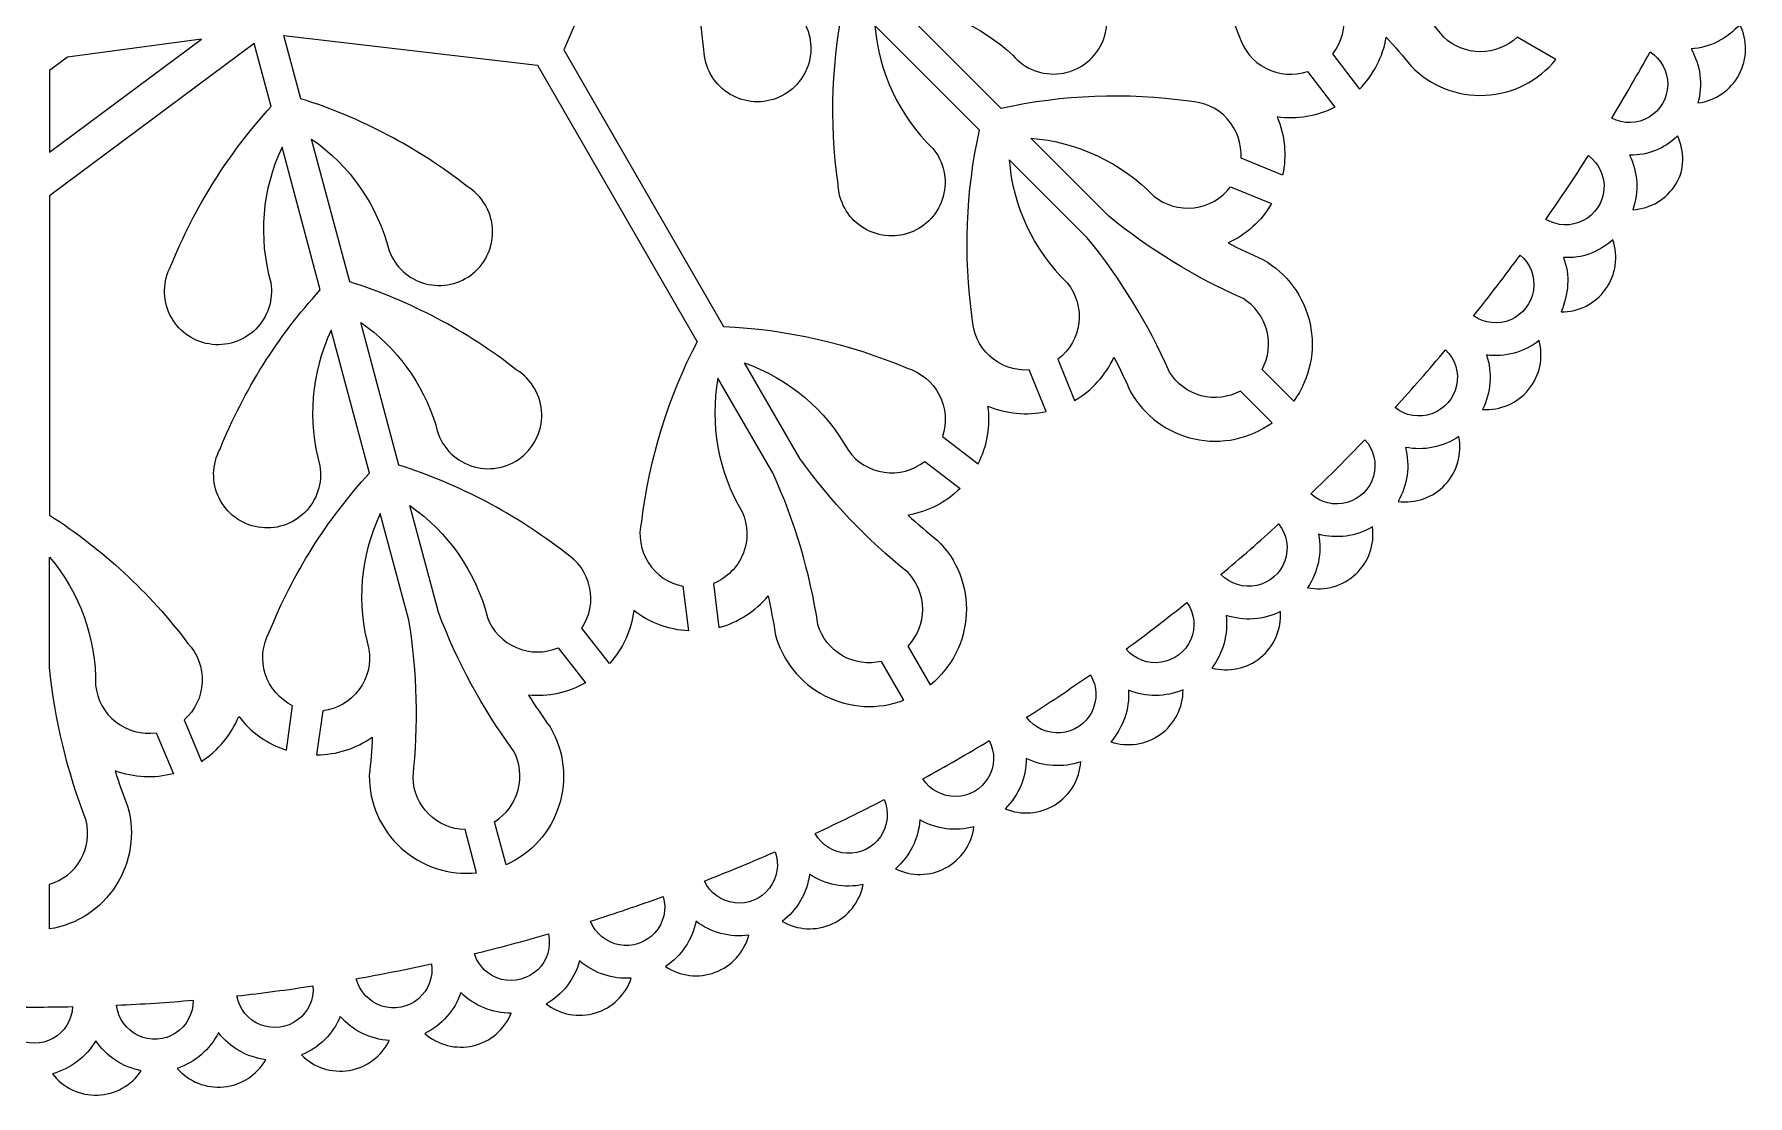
# Model space of a CAD drawing. Header units: centimetres. Extents: x -30.4 to 30.4, y -9.9 to 9.9.
# Drawn here: x -21.26 to -13.41, y -8.09 to -3.23 of the extents above; entities that cross this region are included whole.
import ezdxf

# ---------------------------------------------------------------- set-up
doc = ezdxf.new("R2010")
doc.units = ezdxf.units.CM
doc.header["$MEASUREMENT"] = 0
doc.layers.add('Layer 1', color=7, linetype='Continuous')

msp = doc.modelspace()

# ---------------------------------------------------------------- linework, layer by layer
at = {"layer": 'Layer 1', "color": 2, "lineweight": 9}
for points, knots in [([(-15.92769, -2.39861), (-15.92769, -2.39861), (-17.19446, -1.66724), (-17.19446, -1.66724), (-17.19446, -1.66724), (-17.19446, -1.66724), (-18.26796, -2.13011), (-18.26796, -2.13011), (-18.26796, -2.13011), (-18.26796, -2.13011), (-18.05613, -2.34195), (-18.05613, -2.34195), (-18.05613, -2.34195), (-17.77332, -2.27947), (-17.48158, -2.26832), (-17.19483, -2.30905), (-17.19483, -2.30905), (-17.11584, -2.31126), (-17.04278, -2.35144), (-16.99861, -2.41695), (-16.99861, -2.41695), (-16.95444, -2.48247), (-16.94461, -2.56528), (-16.97219, -2.63932), (-16.97219, -2.63932), (-16.99978, -2.71336), (-17.0614, -2.76955), (-17.13767, -2.79019), (-17.13767, -2.79019), (-17.21394, -2.81084), (-17.29548, -2.79342), (-17.35665, -2.7434), (-17.35665, -2.7434), (-17.50616, -2.58946), (-17.70649, -2.49504), (-17.92038, -2.47769), (-17.92038, -2.47769), (-17.92038, -2.47769), (-17.44166, -2.95641), (-17.44166, -2.95641), (-17.44166, -2.95641), (-17.15885, -2.89393), (-16.86712, -2.88278), (-16.58036, -2.92351), (-16.58036, -2.92351), (-16.49749, -2.92583), (-16.42141, -2.96991), (-16.37821, -3.04067), (-16.37821, -3.04067), (-16.335, -3.11143), (-16.33053, -3.19925), (-16.36633, -3.27403), (-16.36633, -3.27403), (-16.40213, -3.34881), (-16.47333, -3.40039), (-16.55554, -3.41111), (-16.55554, -3.41111), (-16.63775, -3.42183), (-16.7198, -3.39022), (-16.77358, -3.32712), (-16.77358, -3.32712), (-16.91949, -3.19107), (-17.10707, -3.10828), (-17.30592, -3.09215), (-17.30592, -3.09215), (-17.30592, -3.09215), (-16.8272, -3.57087), (-16.8272, -3.57087), (-16.8272, -3.57087), (-16.54439, -3.50839), (-16.25265, -3.49725), (-15.9659, -3.53798), (-15.9659, -3.53798), (-15.8994, -3.53983), (-15.83651, -3.56867), (-15.79171, -3.61785), (-15.79171, -3.61785), (-15.7469, -3.66704), (-15.72404, -3.73233), (-15.72838, -3.79872), (-15.72838, -3.79872), (-15.72838, -3.79872), (-15.53782, -3.87636), (-15.53782, -3.87636), (-15.53782, -3.87636), (-15.5186, -3.78704), (-15.52734, -3.69397), (-15.56286, -3.6098), (-15.56286, -3.6098), (-15.4724, -3.62231), (-15.38028, -3.60669), (-15.29901, -3.56505), (-15.29901, -3.56505), (-15.29901, -3.56505), (-15.4232, -3.40101), (-15.4232, -3.40101), (-15.4232, -3.40101), (-15.4862, -3.42239), (-15.5552, -3.41721), (-15.6143, -3.38666), (-15.6143, -3.38666), (-15.67341, -3.35612), (-15.71754, -3.30283), (-15.73655, -3.23907), (-15.73655, -3.23907), (-15.8501, -2.97263), (-15.91485, -2.68795), (-15.92769, -2.39861)], [0, 0, 0, 0, 0.0357143, 0.0357143, 0.0357143, 0.0357143, 0.0714286, 0.0714286, 0.0714286, 0.0714286, 0.1071429, 0.1071429, 0.1071429, 0.1071429, 0.1428571, 0.1428571, 0.1428571, 0.1428571, 0.1785714, 0.1785714, 0.1785714, 0.1785714, 0.2142857, 0.2142857, 0.2142857, 0.2142857, 0.25, 0.25, 0.25, 0.25, 0.2857143, 0.2857143, 0.2857143, 0.2857143, 0.3214286, 0.3214286, 0.3214286, 0.3214286, 0.3571429, 0.3571429, 0.3571429, 0.3571429, 0.3928571, 0.3928571, 0.3928571, 0.3928571, 0.4285714, 0.4285714, 0.4285714, 0.4285714, 0.4642857, 0.4642857, 0.4642857, 0.4642857, 0.5, 0.5, 0.5, 0.5, 0.5357143, 0.5357143, 0.5357143, 0.5357143, 0.5714286, 0.5714286, 0.5714286, 0.5714286, 0.6071429, 0.6071429, 0.6071429, 0.6071429, 0.6428571, 0.6428571, 0.6428571, 0.6428571, 0.6785714, 0.6785714, 0.6785714, 0.6785714, 0.7142857, 0.7142857, 0.7142857, 0.7142857, 0.75, 0.75, 0.75, 0.75, 0.7857143, 0.7857143, 0.7857143, 0.7857143, 0.8214286, 0.8214286, 0.8214286, 0.8214286, 0.8571429, 0.8571429, 0.8571429, 0.8571429, 0.8928571, 0.8928571, 0.8928571, 0.8928571, 0.9285714, 0.9285714, 0.9285714, 0.9285714, 1, 1, 1, 1]), ([(-16.9262, -3.66987), (-16.98868, -3.95268), (-16.99982, -4.24442), (-16.95909, -4.53117), (-16.95909, -4.53117), (-16.95724, -4.59768), (-16.9284, -4.66056), (-16.87921, -4.70537), (-16.87921, -4.70537), (-16.83003, -4.75017), (-16.76473, -4.77303), (-16.69834, -4.76869), (-16.69834, -4.76869), (-16.69834, -4.76869), (-16.62083, -4.95928), (-16.62083, -4.95928), (-16.62083, -4.95928), (-16.71011, -4.97847), (-16.80314, -4.96972), (-16.88727, -4.93421), (-16.88727, -4.93421), (-16.87475, -5.02471), (-16.89039, -5.11688), (-16.93208, -5.19817), (-16.93208, -5.19817), (-16.93208, -5.19817), (-17.09606, -5.07386), (-17.09606, -5.07386), (-17.09606, -5.07386), (-17.07468, -5.01086), (-17.07986, -4.94187), (-17.11041, -4.88276), (-17.11041, -4.88276), (-17.14096, -4.82366), (-17.19424, -4.77953), (-17.25799, -4.76052), (-17.25799, -4.76052), (-17.52443, -4.64697), (-17.80912, -4.58222), (-18.09846, -4.56938), (-18.09846, -4.56938), (-18.09846, -4.56938), (-18.82983, -3.30261), (-18.82983, -3.30261), (-18.82983, -3.30261), (-18.82983, -3.30261), (-18.36696, -2.2291), (-18.36696, -2.2291), (-18.36696, -2.2291), (-18.36696, -2.2291), (-18.15512, -2.44094), (-18.15512, -2.44094), (-18.15512, -2.44094), (-18.2176, -2.72375), (-18.22875, -3.01549), (-18.18802, -3.30224), (-18.18802, -3.30224), (-18.18581, -3.38123), (-18.14563, -3.4543), (-18.08011, -3.49846), (-18.08011, -3.49846), (-18.0146, -3.54263), (-17.93179, -3.55246), (-17.85775, -3.52488), (-17.85775, -3.52488), (-17.78371, -3.49729), (-17.72753, -3.43567), (-17.70688, -3.3594), (-17.70688, -3.3594), (-17.68623, -3.28313), (-17.70365, -3.20159), (-17.75366, -3.14042), (-17.75366, -3.14042), (-17.90761, -2.99091), (-18.00203, -2.79058), (-18.01938, -2.57669), (-18.01938, -2.57669), (-18.01938, -2.57669), (-17.54066, -3.0554), (-17.54066, -3.0554), (-17.54066, -3.0554), (-17.60314, -3.33821), (-17.61429, -3.62996), (-17.57356, -3.91671), (-17.57356, -3.91671), (-17.57135, -3.99569), (-17.53117, -4.06876), (-17.46565, -4.11292), (-17.46565, -4.11292), (-17.40013, -4.15709), (-17.31733, -4.16693), (-17.24329, -4.13934), (-17.24329, -4.13934), (-17.16924, -4.11175), (-17.11306, -4.05013), (-17.09241, -3.97386), (-17.09241, -3.97386), (-17.07177, -3.89759), (-17.08919, -3.81605), (-17.1392, -3.75488), (-17.1392, -3.75488), (-17.29315, -3.60537), (-17.38757, -3.40505), (-17.40491, -3.19115), (-17.40491, -3.19115), (-17.40491, -3.19115), (-16.9262, -3.66987), (-16.9262, -3.66987)], [0, 0, 0, 0, 0.0357143, 0.0357143, 0.0357143, 0.0357143, 0.0714286, 0.0714286, 0.0714286, 0.0714286, 0.1071429, 0.1071429, 0.1071429, 0.1071429, 0.1428571, 0.1428571, 0.1428571, 0.1428571, 0.1785714, 0.1785714, 0.1785714, 0.1785714, 0.2142857, 0.2142857, 0.2142857, 0.2142857, 0.25, 0.25, 0.25, 0.25, 0.2857143, 0.2857143, 0.2857143, 0.2857143, 0.3214286, 0.3214286, 0.3214286, 0.3214286, 0.3571429, 0.3571429, 0.3571429, 0.3571429, 0.3928571, 0.3928571, 0.3928571, 0.3928571, 0.4285714, 0.4285714, 0.4285714, 0.4285714, 0.4642857, 0.4642857, 0.4642857, 0.4642857, 0.5, 0.5, 0.5, 0.5, 0.5357143, 0.5357143, 0.5357143, 0.5357143, 0.5714286, 0.5714286, 0.5714286, 0.5714286, 0.6071429, 0.6071429, 0.6071429, 0.6071429, 0.6428571, 0.6428571, 0.6428571, 0.6428571, 0.6785714, 0.6785714, 0.6785714, 0.6785714, 0.7142857, 0.7142857, 0.7142857, 0.7142857, 0.75, 0.75, 0.75, 0.75, 0.7857143, 0.7857143, 0.7857143, 0.7857143, 0.8214286, 0.8214286, 0.8214286, 0.8214286, 0.8571429, 0.8571429, 0.8571429, 0.8571429, 0.8928571, 0.8928571, 0.8928571, 0.8928571, 0.9285714, 0.9285714, 0.9285714, 0.9285714, 1, 1, 1, 1]), ([(-14.46325, -3.24391), (-14.46325, -3.24391), (-14.28604, -3.3463), (-14.28604, -3.3463), (-14.28604, -3.3463), (-14.36586, -3.44466), (-14.48382, -3.50433), (-14.61035, -3.51035), (-14.61035, -3.51035), (-14.73688, -3.51637), (-14.85998, -3.46816), (-14.94877, -3.37782), (-14.94877, -3.37782), (-14.98536, -3.33187), (-15.02364, -3.28754), (-15.0634, -3.2443), (-15.0634, -3.2443), (-15.07884, -3.33437), (-15.12165, -3.4175), (-15.186, -3.48238), (-15.186, -3.48238), (-15.186, -3.48238), (-15.30897, -3.31995), (-15.30897, -3.31995), (-15.30897, -3.31995), (-15.26792, -3.26745), (-15.25004, -3.20049), (-15.25946, -3.13452), (-15.25946, -3.13452), (-15.26888, -3.06854), (-15.30478, -3.00926), (-15.35888, -2.97034), (-15.35888, -2.97034), (-15.54627, -2.86577), (-15.68933, -2.69671), (-15.76144, -2.49459), (-15.76144, -2.49459), (-15.76144, -2.49459), (-15.32351, -2.7475), (-15.32351, -2.7475), (-15.32351, -2.7475), (-15.12751, -2.88865), (-14.95145, -3.05566), (-14.80012, -3.24391), (-14.80012, -3.24391), (-14.75467, -3.287), (-14.69445, -3.31104), (-14.63183, -3.31109), (-14.63183, -3.31109), (-14.5692, -3.31114), (-14.50876, -3.28692), (-14.46325, -3.24391)], [0, 0, 0, 0, 0.0714286, 0.0714286, 0.0714286, 0.0714286, 0.1428571, 0.1428571, 0.1428571, 0.1428571, 0.2142857, 0.2142857, 0.2142857, 0.2142857, 0.2857143, 0.2857143, 0.2857143, 0.2857143, 0.3571429, 0.3571429, 0.3571429, 0.3571429, 0.4285714, 0.4285714, 0.4285714, 0.4285714, 0.5, 0.5, 0.5, 0.5, 0.5714286, 0.5714286, 0.5714286, 0.5714286, 0.6428571, 0.6428571, 0.6428571, 0.6428571, 0.7142857, 0.7142857, 0.7142857, 0.7142857, 0.7857143, 0.7857143, 0.7857143, 0.7857143, 0.8571429, 0.8571429, 0.8571429, 0.8571429, 1, 1, 1, 1]), ([(-13.66723, -3.2978), (-13.58092, -3.29178), (-13.50054, -3.25169), (-13.44382, -3.18635), (-13.44382, -3.18635), (-13.4077, -3.25874), (-13.4089, -3.34414), (-13.44704, -3.41549), (-13.44704, -3.41549), (-13.48518, -3.48684), (-13.55552, -3.53529), (-13.63578, -3.54548), (-13.63578, -3.54548), (-13.61296, -3.46202), (-13.62428, -3.37291), (-13.66723, -3.2978)], [0, 0, 0, 0, 0.2, 0.2, 0.2, 0.2, 0.4, 0.4, 0.4, 0.4, 0.6, 0.6, 0.6, 0.6, 1, 1, 1, 1]), ([(-21.10229, -3.33604), (-21.10229, -3.33604), (-20.48875, -3.25318), (-20.48875, -3.25318), (-20.48875, -3.25318), (-20.48875, -3.25318), (-21.18503, -3.77171), (-21.18503, -3.77171), (-21.18503, -3.77171), (-21.18503, -3.77171), (-21.18503, -3.39766), (-21.18503, -3.39766), (-21.18503, -3.39766), (-21.18503, -3.39766), (-21.10229, -3.33604), (-21.10229, -3.33604)], [0, 0, 0, 0, 0.2, 0.2, 0.2, 0.2, 0.4, 0.4, 0.4, 0.4, 0.6, 0.6, 0.6, 0.6, 1, 1, 1, 1]), ([(-19.72006, -5.24107), (-19.91558, -5.45475), (-20.0711, -5.70183), (-20.1792, -5.97053), (-20.1792, -5.97053), (-20.21085, -6.02905), (-20.21732, -6.09794), (-20.19712, -6.16133), (-20.19712, -6.16133), (-20.17693, -6.22473), (-20.13181, -6.27717), (-20.07214, -6.30661), (-20.07214, -6.30661), (-20.07214, -6.30661), (-20.10032, -6.51041), (-20.10032, -6.51041), (-20.10032, -6.51041), (-20.18723, -6.48239), (-20.26341, -6.4283), (-20.31853, -6.35549), (-20.31853, -6.35549), (-20.35293, -6.44013), (-20.41256, -6.51212), (-20.48931, -6.56168), (-20.48931, -6.56168), (-20.48931, -6.56168), (-20.56916, -6.37204), (-20.56916, -6.37204), (-20.56916, -6.37204), (-20.51915, -6.32816), (-20.48914, -6.26582), (-20.48604, -6.19936), (-20.48604, -6.19936), (-20.48295, -6.1329), (-20.50702, -6.06805), (-20.55273, -6.01971), (-20.55273, -6.01971), (-20.7267, -5.78814), (-20.94087, -5.58973), (-21.18503, -5.43393), (-21.18503, -5.43393), (-21.18503, -5.43393), (-21.18503, -3.9712), (-21.18503, -3.9712), (-21.18503, -3.9712), (-21.18503, -3.9712), (-20.24742, -3.27295), (-20.24742, -3.27295), (-20.24742, -3.27295), (-20.24742, -3.27295), (-20.16988, -3.56233), (-20.16988, -3.56233), (-20.16988, -3.56233), (-20.3654, -3.776), (-20.52092, -4.02309), (-20.62902, -4.29179), (-20.62902, -4.29179), (-20.6666, -4.36129), (-20.66834, -4.44466), (-20.63368, -4.51567), (-20.63368, -4.51567), (-20.59902, -4.58668), (-20.53223, -4.63659), (-20.45431, -4.64972), (-20.45431, -4.64972), (-20.3764, -4.66286), (-20.29694, -4.63758), (-20.24092, -4.58186), (-20.24092, -4.58186), (-20.1849, -4.52613), (-20.15922, -4.4468), (-20.17194, -4.36882), (-20.17194, -4.36882), (-20.23051, -4.16236), (-20.21212, -3.94167), (-20.12019, -3.74776), (-20.12019, -3.74776), (-20.12019, -3.74776), (-19.94497, -4.4017), (-19.94497, -4.4017), (-19.94497, -4.4017), (-20.14049, -4.61538), (-20.29601, -4.86246), (-20.40411, -5.13116), (-20.40411, -5.13116), (-20.44169, -5.20066), (-20.44343, -5.28403), (-20.40877, -5.35504), (-20.40877, -5.35504), (-20.37411, -5.42605), (-20.30732, -5.47597), (-20.22941, -5.4891), (-20.22941, -5.4891), (-20.15149, -5.50223), (-20.07203, -5.47696), (-20.01601, -5.42123), (-20.01601, -5.42123), (-19.95999, -5.3655), (-19.93431, -5.28617), (-19.94703, -5.20819), (-19.94703, -5.20819), (-20.0056, -5.00173), (-19.98721, -4.78104), (-19.89529, -4.58713), (-19.89529, -4.58713), (-19.89529, -4.58713), (-19.72006, -5.24107), (-19.72006, -5.24107)], [0, 0, 0, 0, 0.0357143, 0.0357143, 0.0357143, 0.0357143, 0.0714286, 0.0714286, 0.0714286, 0.0714286, 0.1071429, 0.1071429, 0.1071429, 0.1071429, 0.1428571, 0.1428571, 0.1428571, 0.1428571, 0.1785714, 0.1785714, 0.1785714, 0.1785714, 0.2142857, 0.2142857, 0.2142857, 0.2142857, 0.25, 0.25, 0.25, 0.25, 0.2857143, 0.2857143, 0.2857143, 0.2857143, 0.3214286, 0.3214286, 0.3214286, 0.3214286, 0.3571429, 0.3571429, 0.3571429, 0.3571429, 0.3928571, 0.3928571, 0.3928571, 0.3928571, 0.4285714, 0.4285714, 0.4285714, 0.4285714, 0.4642857, 0.4642857, 0.4642857, 0.4642857, 0.5, 0.5, 0.5, 0.5, 0.5357143, 0.5357143, 0.5357143, 0.5357143, 0.5714286, 0.5714286, 0.5714286, 0.5714286, 0.6071429, 0.6071429, 0.6071429, 0.6071429, 0.6428571, 0.6428571, 0.6428571, 0.6428571, 0.6785714, 0.6785714, 0.6785714, 0.6785714, 0.7142857, 0.7142857, 0.7142857, 0.7142857, 0.75, 0.75, 0.75, 0.75, 0.7857143, 0.7857143, 0.7857143, 0.7857143, 0.8214286, 0.8214286, 0.8214286, 0.8214286, 0.8571429, 0.8571429, 0.8571429, 0.8571429, 0.8928571, 0.8928571, 0.8928571, 0.8928571, 0.9285714, 0.9285714, 0.9285714, 0.9285714, 1, 1, 1, 1]), ([(-18.21971, -4.63938), (-18.21971, -4.63938), (-18.95107, -3.37261), (-18.95107, -3.37261), (-18.95107, -3.37261), (-18.95107, -3.37261), (-20.11219, -3.23671), (-20.11219, -3.23671), (-20.11219, -3.23671), (-20.11219, -3.23671), (-20.03466, -3.52609), (-20.03466, -3.52609), (-20.03466, -3.52609), (-19.75849, -3.61338), (-19.50027, -3.7496), (-19.2723, -3.92825), (-19.2723, -3.92825), (-19.205, -3.96965), (-19.16181, -4.04098), (-19.15632, -4.11981), (-19.15632, -4.11981), (-19.15083, -4.19863), (-19.18372, -4.27526), (-19.24463, -4.32559), (-19.24463, -4.32559), (-19.30554, -4.37592), (-19.38699, -4.39377), (-19.46337, -4.37351), (-19.46337, -4.37351), (-19.53974, -4.35326), (-19.60165, -4.2974), (-19.62962, -4.2235), (-19.62962, -4.2235), (-19.68213, -4.01542), (-19.8084, -3.83349), (-19.98497, -3.71152), (-19.98497, -3.71152), (-19.98497, -3.71152), (-19.80975, -4.36547), (-19.80975, -4.36547), (-19.80975, -4.36547), (-19.53358, -4.45276), (-19.27536, -4.58897), (-19.04739, -4.76762), (-19.04739, -4.76762), (-18.97677, -4.81106), (-18.93294, -4.88729), (-18.9309, -4.97017), (-18.9309, -4.97017), (-18.92886, -5.05305), (-18.96889, -5.13133), (-19.03728, -5.17819), (-19.03728, -5.17819), (-19.10568, -5.22506), (-19.19314, -5.23413), (-19.26969, -5.20231), (-19.26969, -5.20231), (-19.34625, -5.17048), (-19.4015, -5.10208), (-19.41652, -5.02055), (-19.41652, -5.02055), (-19.47486, -4.82977), (-19.59592, -4.66428), (-19.76006, -4.55089), (-19.76006, -4.55089), (-19.76006, -4.55089), (-19.58484, -5.20484), (-19.58484, -5.20484), (-19.58484, -5.20484), (-19.30867, -5.29213), (-19.05045, -5.42835), (-18.82248, -5.607), (-18.82248, -5.607), (-18.76581, -5.64186), (-18.72577, -5.69827), (-18.71156, -5.76327), (-18.71156, -5.76327), (-18.69735, -5.82826), (-18.7102, -5.89625), (-18.74716, -5.95157), (-18.74716, -5.95157), (-18.74716, -5.95157), (-18.62094, -6.11409), (-18.62094, -6.11409), (-18.62094, -6.11409), (-18.55964, -6.04635), (-18.52067, -5.96138), (-18.50934, -5.87072), (-18.50934, -5.87072), (-18.43726, -5.92679), (-18.34968, -5.95932), (-18.25847, -5.96389), (-18.25847, -5.96389), (-18.25847, -5.96389), (-18.28401, -5.75973), (-18.28401, -5.75973), (-18.28401, -5.75973), (-18.34926, -5.74674), (-18.40641, -5.70776), (-18.44233, -5.65175), (-18.44233, -5.65175), (-18.47824, -5.59575), (-18.48982, -5.52754), (-18.4744, -5.46282), (-18.4744, -5.46282), (-18.43953, -5.17529), (-18.35326, -4.89638), (-18.21971, -4.63938)], [0, 0, 0, 0, 0.0357143, 0.0357143, 0.0357143, 0.0357143, 0.0714286, 0.0714286, 0.0714286, 0.0714286, 0.1071429, 0.1071429, 0.1071429, 0.1071429, 0.1428571, 0.1428571, 0.1428571, 0.1428571, 0.1785714, 0.1785714, 0.1785714, 0.1785714, 0.2142857, 0.2142857, 0.2142857, 0.2142857, 0.25, 0.25, 0.25, 0.25, 0.2857143, 0.2857143, 0.2857143, 0.2857143, 0.3214286, 0.3214286, 0.3214286, 0.3214286, 0.3571429, 0.3571429, 0.3571429, 0.3571429, 0.3928571, 0.3928571, 0.3928571, 0.3928571, 0.4285714, 0.4285714, 0.4285714, 0.4285714, 0.4642857, 0.4642857, 0.4642857, 0.4642857, 0.5, 0.5, 0.5, 0.5, 0.5357143, 0.5357143, 0.5357143, 0.5357143, 0.5714286, 0.5714286, 0.5714286, 0.5714286, 0.6071429, 0.6071429, 0.6071429, 0.6071429, 0.6428571, 0.6428571, 0.6428571, 0.6428571, 0.6785714, 0.6785714, 0.6785714, 0.6785714, 0.7142857, 0.7142857, 0.7142857, 0.7142857, 0.75, 0.75, 0.75, 0.75, 0.7857143, 0.7857143, 0.7857143, 0.7857143, 0.8214286, 0.8214286, 0.8214286, 0.8214286, 0.8571429, 0.8571429, 0.8571429, 0.8571429, 0.8928571, 0.8928571, 0.8928571, 0.8928571, 0.9285714, 0.9285714, 0.9285714, 0.9285714, 1, 1, 1, 1]), ([(-13.85517, -3.31154), (-13.9116, -3.41414), (-13.97017, -3.51558), (-14.03081, -3.61575), (-14.03081, -3.61575), (-13.97674, -3.6437), (-13.91205, -3.6417), (-13.85981, -3.61045), (-13.85981, -3.61045), (-13.80757, -3.5792), (-13.77521, -3.52315), (-13.77427, -3.46228), (-13.77427, -3.46228), (-13.77332, -3.40141), (-13.80393, -3.34439), (-13.85517, -3.31154)], [0, 0, 0, 0, 0.2, 0.2, 0.2, 0.2, 0.4, 0.4, 0.4, 0.4, 0.6, 0.6, 0.6, 0.6, 1, 1, 1, 1]), ([(-15.63168, -4.76663), (-15.63168, -4.76663), (-15.48691, -4.9113), (-15.48691, -4.9113), (-15.48691, -4.9113), (-15.41256, -4.80874), (-15.38546, -4.67936), (-15.41239, -4.55558), (-15.41239, -4.55558), (-15.43933, -4.4318), (-15.51775, -4.32538), (-15.62799, -4.263), (-15.62799, -4.263), (-15.68183, -4.23953), (-15.73482, -4.21416), (-15.78686, -4.18694), (-15.78686, -4.18694), (-15.7038, -4.14874), (-15.63452, -4.08588), (-15.58846, -4.0069), (-15.58846, -4.0069), (-15.58846, -4.0069), (-15.77711, -3.93004), (-15.77711, -3.93004), (-15.77711, -3.93004), (-15.8172, -3.98328), (-15.87725, -4.01789), (-15.94341, -4.02587), (-15.94341, -4.02587), (-16.00958, -4.03385), (-16.07613, -4.01451), (-16.12773, -3.97233), (-16.12773, -3.97233), (-16.27724, -3.81838), (-16.47756, -3.72396), (-16.69146, -3.70662), (-16.69146, -3.70662), (-16.69146, -3.70662), (-16.33385, -4.06422), (-16.33385, -4.06422), (-16.33385, -4.06422), (-16.14682, -4.21706), (-15.94001, -4.34395), (-15.71903, -4.44146), (-15.71903, -4.44146), (-15.66567, -4.4742), (-15.62688, -4.52612), (-15.61062, -4.58657), (-15.61062, -4.58657), (-15.59436, -4.64701), (-15.60195, -4.71154), (-15.63168, -4.76663)], [0, 0, 0, 0, 0.0714286, 0.0714286, 0.0714286, 0.0714286, 0.1428571, 0.1428571, 0.1428571, 0.1428571, 0.2142857, 0.2142857, 0.2142857, 0.2142857, 0.2857143, 0.2857143, 0.2857143, 0.2857143, 0.3571429, 0.3571429, 0.3571429, 0.3571429, 0.4285714, 0.4285714, 0.4285714, 0.4285714, 0.5, 0.5, 0.5, 0.5, 0.5714286, 0.5714286, 0.5714286, 0.5714286, 0.6428571, 0.6428571, 0.6428571, 0.6428571, 0.7142857, 0.7142857, 0.7142857, 0.7142857, 0.7857143, 0.7857143, 0.7857143, 0.7857143, 0.8571429, 0.8571429, 0.8571429, 0.8571429, 1, 1, 1, 1]), ([(-13.94874, -3.78538), (-13.86221, -3.78502), (-13.7901, -3.75741), (-13.72923, -3.69592), (-13.72923, -3.69592), (-13.69793, -3.77052), (-13.694, -3.84852), (-13.73672, -3.91722), (-13.73672, -3.91722), (-13.77944, -3.98592), (-13.8528, -4.02967), (-13.93355, -4.03459), (-13.93355, -4.03459), (-13.90532, -3.9528), (-13.91079, -3.86314), (-13.94874, -3.78538)], [0, 0, 0, 0, 0.2, 0.2, 0.2, 0.2, 0.4, 0.4, 0.4, 0.4, 0.6, 0.6, 0.6, 0.6, 1, 1, 1, 1]), ([(-15.73044, -4.86539), (-15.73044, -4.86539), (-15.58577, -5.01016), (-15.58577, -5.01016), (-15.58577, -5.01016), (-15.68832, -5.08451), (-15.81771, -5.11161), (-15.94149, -5.08468), (-15.94149, -5.08468), (-16.06526, -5.05774), (-16.17169, -4.97932), (-16.23407, -4.86908), (-16.23407, -4.86908), (-16.25752, -4.81522), (-16.28303, -4.76249), (-16.31024, -4.71044), (-16.31024, -4.71044), (-16.34847, -4.79344), (-16.41133, -4.86266), (-16.49028, -4.90868), (-16.49028, -4.90868), (-16.49028, -4.90868), (-16.56702, -4.71996), (-16.56702, -4.71996), (-16.56702, -4.71996), (-16.51378, -4.67987), (-16.47918, -4.61982), (-16.4712, -4.55366), (-16.4712, -4.55366), (-16.46322, -4.48749), (-16.48256, -4.42093), (-16.52474, -4.36934), (-16.52474, -4.36934), (-16.67869, -4.21983), (-16.77311, -4.01951), (-16.79045, -3.80561), (-16.79045, -3.80561), (-16.79045, -3.80561), (-16.4329, -4.16324), (-16.4329, -4.16324), (-16.4329, -4.16324), (-16.28012, -4.35032), (-16.15328, -4.5572), (-16.05583, -4.77821), (-16.05583, -4.77821), (-16.02307, -4.83161), (-15.97109, -4.87043), (-15.91058, -4.88668), (-15.91058, -4.88668), (-15.85007, -4.90292), (-15.78554, -4.89521), (-15.73044, -4.86539)], [0, 0, 0, 0, 0.0714286, 0.0714286, 0.0714286, 0.0714286, 0.1428571, 0.1428571, 0.1428571, 0.1428571, 0.2142857, 0.2142857, 0.2142857, 0.2142857, 0.2857143, 0.2857143, 0.2857143, 0.2857143, 0.3571429, 0.3571429, 0.3571429, 0.3571429, 0.4285714, 0.4285714, 0.4285714, 0.4285714, 0.5, 0.5, 0.5, 0.5, 0.5714286, 0.5714286, 0.5714286, 0.5714286, 0.6428571, 0.6428571, 0.6428571, 0.6428571, 0.7142857, 0.7142857, 0.7142857, 0.7142857, 0.7857143, 0.7857143, 0.7857143, 0.7857143, 0.8571429, 0.8571429, 0.8571429, 0.8571429, 1, 1, 1, 1]), ([(-14.13718, -3.7868), (-14.2002, -3.8855), (-14.26526, -3.98288), (-14.33233, -4.07887), (-14.33233, -4.07887), (-14.2802, -4.1103), (-14.21552, -4.11253), (-14.16135, -4.08476), (-14.16135, -4.08476), (-14.10718, -4.057), (-14.07122, -4.00318), (-14.0663, -3.94251), (-14.0663, -3.94251), (-14.06138, -3.88184), (-14.08819, -3.82293), (-14.13718, -3.7868)], [0, 0, 0, 0, 0.2, 0.2, 0.2, 0.2, 0.4, 0.4, 0.4, 0.4, 0.6, 0.6, 0.6, 0.6, 1, 1, 1, 1]), ([(-14.02548, -4.17217), (-13.99912, -4.24866), (-14.01146, -4.33317), (-14.05859, -4.39893), (-14.05859, -4.39893), (-14.10571, -4.46469), (-14.18177, -4.50355), (-14.26267, -4.50318), (-14.26267, -4.50318), (-14.22916, -4.42341), (-14.21922, -4.33358), (-14.25201, -4.25351), (-14.25201, -4.25351), (-14.16564, -4.25881), (-14.09024, -4.22955), (-14.02548, -4.17217)], [0, 0, 0, 0, 0.2, 0.2, 0.2, 0.2, 0.4, 0.4, 0.4, 0.4, 0.6, 0.6, 0.6, 0.6, 1, 1, 1, 1]), ([(-14.44966, -4.2426), (-14.519, -4.33696), (-14.5903, -4.42988), (-14.6635, -4.52128), (-14.6635, -4.52128), (-14.61353, -4.55605), (-14.54914, -4.56251), (-14.49327, -4.53834), (-14.49327, -4.53834), (-14.4374, -4.51418), (-14.398, -4.46283), (-14.38912, -4.40261), (-14.38912, -4.40261), (-14.38024, -4.34239), (-14.40314, -4.28186), (-14.44966, -4.2426)], [0, 0, 0, 0, 0.2, 0.2, 0.2, 0.2, 0.4, 0.4, 0.4, 0.4, 0.6, 0.6, 0.6, 0.6, 1, 1, 1, 1]), ([(-14.79128, -4.67699), (-14.86664, -4.76661), (-14.94387, -4.85467), (-15.02289, -4.94108), (-15.02289, -4.94108), (-14.97531, -4.97905), (-14.91147, -4.9897), (-14.85414, -4.96924), (-14.85414, -4.96924), (-14.79681, -4.94878), (-14.75414, -4.90013), (-14.74134, -4.84061), (-14.74134, -4.84061), (-14.72854, -4.7811), (-14.74743, -4.71921), (-14.79128, -4.67699)], [0, 0, 0, 0, 0.2, 0.2, 0.2, 0.2, 0.4, 0.4, 0.4, 0.4, 0.6, 0.6, 0.6, 0.6, 1, 1, 1, 1]), ([(-14.3634, -4.63445), (-14.34211, -4.7125), (-14.35995, -4.79603), (-14.41127, -4.85856), (-14.41127, -4.85856), (-14.4626, -4.9211), (-14.54104, -4.95489), (-14.62174, -4.94923), (-14.62174, -4.94923), (-14.58308, -4.87183), (-14.57679, -4.78222), (-14.60427, -4.70017), (-14.60427, -4.70017), (-14.51844, -4.71112), (-14.43178, -4.68747), (-14.3634, -4.63445)], [0, 0, 0, 0, 0.2, 0.2, 0.2, 0.2, 0.4, 0.4, 0.4, 0.4, 0.6, 0.6, 0.6, 0.6, 1, 1, 1, 1]), ([(-17.11925, -5.5483), (-17.16518, -5.51169), (-17.2098, -5.47348), (-17.25302, -5.43371), (-17.25302, -5.43371), (-17.1629, -5.41831), (-17.07971, -5.37552), (-17.01478, -5.31116), (-17.01478, -5.31116), (-17.01478, -5.31116), (-17.17711, -5.1881), (-17.17711, -5.1881), (-17.17711, -5.1881), (-17.22961, -5.22915), (-17.29657, -5.24703), (-17.36255, -5.23761), (-17.36255, -5.23761), (-17.42852, -5.22819), (-17.48781, -5.19229), (-17.52673, -5.13819), (-17.52673, -5.13819), (-17.6313, -4.9508), (-17.80036, -4.80774), (-18.00248, -4.73563), (-18.00248, -4.73563), (-18.00248, -4.73563), (-17.74961, -5.1736), (-17.74961, -5.1736), (-17.74961, -5.1736), (-17.60851, -5.36964), (-17.44159, -5.54573), (-17.25337, -5.69712), (-17.25337, -5.69712), (-17.21029, -5.74257), (-17.18626, -5.8028), (-17.18622, -5.86543), (-17.18622, -5.86543), (-17.18618, -5.92805), (-17.21013, -5.98831), (-17.25316, -6.03382), (-17.25316, -6.03382), (-17.25316, -6.03382), (-17.15077, -6.21103), (-17.15077, -6.21103), (-17.15077, -6.21103), (-17.05241, -6.13121), (-16.99274, -6.01324), (-16.98672, -5.88671), (-16.98672, -5.88671), (-16.9807, -5.76019), (-17.02891, -5.63709), (-17.11925, -5.5483)], [0, 0, 0, 0, 0.0714286, 0.0714286, 0.0714286, 0.0714286, 0.1428571, 0.1428571, 0.1428571, 0.1428571, 0.2142857, 0.2142857, 0.2142857, 0.2142857, 0.2857143, 0.2857143, 0.2857143, 0.2857143, 0.3571429, 0.3571429, 0.3571429, 0.3571429, 0.4285714, 0.4285714, 0.4285714, 0.4285714, 0.5, 0.5, 0.5, 0.5, 0.5714286, 0.5714286, 0.5714286, 0.5714286, 0.6428571, 0.6428571, 0.6428571, 0.6428571, 0.7142857, 0.7142857, 0.7142857, 0.7142857, 0.7857143, 0.7857143, 0.7857143, 0.7857143, 0.8571429, 0.8571429, 0.8571429, 0.8571429, 1, 1, 1, 1]), ([(-17.86176, -5.97708), (-17.87048, -5.919), (-17.88125, -5.86124), (-17.89406, -5.80391), (-17.89406, -5.80391), (-17.95246, -5.87419), (-18.0311, -5.92478), (-18.11927, -5.9488), (-18.11927, -5.9488), (-18.11927, -5.9488), (-18.14455, -5.74665), (-18.14455, -5.74665), (-18.14455, -5.74665), (-18.08275, -5.72171), (-18.03379, -5.67266), (-18.00896, -5.61081), (-18.00896, -5.61081), (-17.98413, -5.54897), (-17.98557, -5.47968), (-18.01296, -5.41892), (-18.01296, -5.41892), (-18.12297, -5.23466), (-18.16233, -5.01673), (-18.12372, -4.80563), (-18.12372, -4.80563), (-18.12372, -4.80563), (-17.87092, -5.24361), (-17.87092, -5.24361), (-17.87092, -5.24361), (-17.77175, -5.46386), (-17.70279, -5.69652), (-17.66585, -5.93522), (-17.66585, -5.93522), (-17.64804, -5.99526), (-17.60791, -6.04619), (-17.5537, -6.07755), (-17.5537, -6.07755), (-17.49949, -6.1089), (-17.43504, -6.11815), (-17.37412, -6.10365), (-17.37412, -6.10365), (-17.37412, -6.10365), (-17.27184, -6.28093), (-17.27184, -6.28093), (-17.27184, -6.28093), (-17.39015, -6.3262), (-17.52214, -6.3189), (-17.63473, -6.26085), (-17.63473, -6.26085), (-17.74732, -6.20279), (-17.83004, -6.09972), (-17.86176, -5.97708)], [0, 0, 0, 0, 0.0714286, 0.0714286, 0.0714286, 0.0714286, 0.1428571, 0.1428571, 0.1428571, 0.1428571, 0.2142857, 0.2142857, 0.2142857, 0.2142857, 0.2857143, 0.2857143, 0.2857143, 0.2857143, 0.3571429, 0.3571429, 0.3571429, 0.3571429, 0.4285714, 0.4285714, 0.4285714, 0.4285714, 0.5, 0.5, 0.5, 0.5, 0.5714286, 0.5714286, 0.5714286, 0.5714286, 0.6428571, 0.6428571, 0.6428571, 0.6428571, 0.7142857, 0.7142857, 0.7142857, 0.7142857, 0.7857143, 0.7857143, 0.7857143, 0.7857143, 0.8571429, 0.8571429, 0.8571429, 0.8571429, 1, 1, 1, 1]), ([(-15.16059, -5.0881), (-15.24165, -5.1726), (-15.32447, -5.25542), (-15.40897, -5.33648), (-15.40897, -5.33648), (-15.36398, -5.37748), (-15.30097, -5.39228), (-15.24242, -5.37562), (-15.24242, -5.37562), (-15.18388, -5.35895), (-15.13811, -5.31319), (-15.12145, -5.25464), (-15.12145, -5.25464), (-15.10479, -5.1961), (-15.11959, -5.1331), (-15.16059, -5.0881)], [0, 0, 0, 0, 0.2, 0.2, 0.2, 0.2, 0.4, 0.4, 0.4, 0.4, 0.6, 0.6, 0.6, 0.6, 1, 1, 1, 1]), ([(-14.73084, -5.07364), (-14.71469, -5.15291), (-14.73796, -5.2351), (-14.79326, -5.29414), (-14.79326, -5.29414), (-14.84857, -5.35319), (-14.92905, -5.38178), (-15.00921, -5.37085), (-15.00921, -5.37085), (-14.96557, -5.29614), (-14.95344, -5.20714), (-14.97549, -5.12347), (-14.97549, -5.12347), (-14.89056, -5.14), (-14.80254, -5.12207), (-14.73084, -5.07364)], [0, 0, 0, 0, 0.2, 0.2, 0.2, 0.2, 0.4, 0.4, 0.4, 0.4, 0.6, 0.6, 0.6, 0.6, 1, 1, 1, 1]), ([(-19.14736, -6.83816), (-19.14736, -6.83816), (-19.09433, -7.03583), (-19.09433, -7.03583), (-19.09433, -7.03583), (-18.97866, -6.98419), (-18.89049, -6.88569), (-18.85193, -6.76503), (-18.85193, -6.76503), (-18.81337, -6.64437), (-18.82807, -6.51299), (-18.89235, -6.40384), (-18.89235, -6.40384), (-18.92725, -6.35659), (-18.96045, -6.30813), (-18.99191, -6.25853), (-18.99191, -6.25853), (-18.90087, -6.26699), (-18.80944, -6.24718), (-18.73006, -6.20182), (-18.73006, -6.20182), (-18.73006, -6.20182), (-18.85501, -6.04094), (-18.85501, -6.04094), (-18.85501, -6.04094), (-18.91635, -6.067), (-18.98566, -6.06694), (-19.04695, -6.04077), (-19.04695, -6.04077), (-19.10824, -6.0146), (-19.15621, -5.96457), (-19.1798, -5.90224), (-19.1798, -5.90224), (-19.23231, -5.69417), (-19.35858, -5.51223), (-19.53515, -5.39026), (-19.53515, -5.39026), (-19.53515, -5.39026), (-19.40426, -5.87876), (-19.40426, -5.87876), (-19.40426, -5.87876), (-19.3187, -6.10464), (-19.20304, -6.31794), (-19.06042, -6.51288), (-19.06042, -6.51288), (-19.03058, -6.5679), (-19.02295, -6.63227), (-19.03909, -6.69275), (-19.03909, -6.69275), (-19.05524, -6.75322), (-19.09407, -6.80532), (-19.14736, -6.83816)], [0, 0, 0, 0, 0.0714286, 0.0714286, 0.0714286, 0.0714286, 0.1428571, 0.1428571, 0.1428571, 0.1428571, 0.2142857, 0.2142857, 0.2142857, 0.2142857, 0.2857143, 0.2857143, 0.2857143, 0.2857143, 0.3571429, 0.3571429, 0.3571429, 0.3571429, 0.4285714, 0.4285714, 0.4285714, 0.4285714, 0.5, 0.5, 0.5, 0.5, 0.5714286, 0.5714286, 0.5714286, 0.5714286, 0.6428571, 0.6428571, 0.6428571, 0.6428571, 0.7142857, 0.7142857, 0.7142857, 0.7142857, 0.7857143, 0.7857143, 0.7857143, 0.7857143, 0.8571429, 0.8571429, 0.8571429, 0.8571429, 1, 1, 1, 1]), ([(-19.72054, -6.62584), (-19.71393, -6.56748), (-19.70938, -6.5089), (-19.70691, -6.45021), (-19.70691, -6.45021), (-19.78152, -6.50298), (-19.87057, -6.53149), (-19.96195, -6.53187), (-19.96195, -6.53187), (-19.96195, -6.53187), (-19.93405, -6.33006), (-19.93405, -6.33006), (-19.93405, -6.33006), (-19.8679, -6.32197), (-19.80791, -6.28726), (-19.76792, -6.23395), (-19.76792, -6.23395), (-19.72793, -6.18064), (-19.71139, -6.11334), (-19.72213, -6.04756), (-19.72213, -6.04756), (-19.78069, -5.84111), (-19.76231, -5.62041), (-19.67038, -5.4265), (-19.67038, -5.4265), (-19.67038, -5.4265), (-19.53955, -5.91499), (-19.53955, -5.91499), (-19.53955, -5.91499), (-19.50077, -6.1534), (-19.49437, -6.39598), (-19.52047, -6.6361), (-19.52047, -6.6361), (-19.51881, -6.69874), (-19.4932, -6.75835), (-19.44892, -6.80267), (-19.44892, -6.80267), (-19.40464, -6.84699), (-19.3449, -6.87258), (-19.28227, -6.8743), (-19.28227, -6.8743), (-19.28227, -6.8743), (-19.22936, -7.07201), (-19.22936, -7.07201), (-19.22936, -7.07201), (-19.35536, -7.08512), (-19.48096, -7.0439), (-19.57469, -6.95869), (-19.57469, -6.95869), (-19.66841, -6.87347), (-19.72164, -6.75251), (-19.72054, -6.62584)], [0, 0, 0, 0, 0.0714286, 0.0714286, 0.0714286, 0.0714286, 0.1428571, 0.1428571, 0.1428571, 0.1428571, 0.2142857, 0.2142857, 0.2142857, 0.2142857, 0.2857143, 0.2857143, 0.2857143, 0.2857143, 0.3571429, 0.3571429, 0.3571429, 0.3571429, 0.4285714, 0.4285714, 0.4285714, 0.4285714, 0.5, 0.5, 0.5, 0.5, 0.5714286, 0.5714286, 0.5714286, 0.5714286, 0.6428571, 0.6428571, 0.6428571, 0.6428571, 0.7142857, 0.7142857, 0.7142857, 0.7142857, 0.7857143, 0.7857143, 0.7857143, 0.7857143, 0.8571429, 0.8571429, 0.8571429, 0.8571429, 1, 1, 1, 1]), ([(-15.55599, -5.47418), (-15.6424, -5.5532), (-15.73046, -5.63042), (-15.82009, -5.70579), (-15.82009, -5.70579), (-15.77786, -5.74964), (-15.71597, -5.76853), (-15.65645, -5.75573), (-15.65645, -5.75573), (-15.59694, -5.74293), (-15.54828, -5.70026), (-15.52783, -5.64293), (-15.52783, -5.64293), (-15.50737, -5.5856), (-15.51802, -5.52176), (-15.55599, -5.47418)], [0, 0, 0, 0, 0.2, 0.2, 0.2, 0.2, 0.4, 0.4, 0.4, 0.4, 0.6, 0.6, 0.6, 0.6, 1, 1, 1, 1]), ([(-15.12622, -5.48786), (-15.11529, -5.56802), (-15.14388, -5.6485), (-15.20293, -5.7038), (-15.20293, -5.7038), (-15.26198, -5.75911), (-15.34416, -5.78237), (-15.42343, -5.76623), (-15.42343, -5.76623), (-15.375, -5.69453), (-15.35707, -5.60651), (-15.3736, -5.52158), (-15.3736, -5.52158), (-15.28993, -5.54363), (-15.20093, -5.5315), (-15.12622, -5.48786)], [0, 0, 0, 0, 0.2, 0.2, 0.2, 0.2, 0.4, 0.4, 0.4, 0.4, 0.6, 0.6, 0.6, 0.6, 1, 1, 1, 1]), ([(-20.82647, -6.77131), (-20.84794, -6.71665), (-20.86747, -6.66124), (-20.88502, -6.60519), (-20.88502, -6.60519), (-20.79928, -6.63692), (-20.70584, -6.64145), (-20.61742, -6.61818), (-20.61742, -6.61818), (-20.61742, -6.61818), (-20.69647, -6.43044), (-20.69647, -6.43044), (-20.69647, -6.43044), (-20.76247, -6.43974), (-20.8294, -6.42174), (-20.88182, -6.3806), (-20.88182, -6.3806), (-20.93425, -6.33946), (-20.96765, -6.27872), (-20.9743, -6.21241), (-20.9743, -6.21241), (-20.97116, -5.99784), (-21.04605, -5.78942), (-21.18503, -5.62591), (-21.18503, -5.62591), (-21.18503, -5.62591), (-21.18503, -6.13164), (-21.18503, -6.13164), (-21.18503, -6.13164), (-21.16085, -6.37196), (-21.10434, -6.60793), (-21.01703, -6.83314), (-21.01703, -6.83314), (-21.00245, -6.89404), (-21.01175, -6.95821), (-21.04303, -7.01247), (-21.04303, -7.01247), (-21.0743, -7.06672), (-21.12518, -7.10693), (-21.18519, -7.12483), (-21.18519, -7.12483), (-21.18519, -7.12483), (-21.18513, -7.32949), (-21.18513, -7.32949), (-21.18513, -7.32949), (-21.06004, -7.30955), (-20.94938, -7.23722), (-20.8809, -7.13065), (-20.8809, -7.13065), (-20.81243, -7.02409), (-20.79262, -6.89338), (-20.82647, -6.77131)], [0, 0, 0, 0, 0.0714286, 0.0714286, 0.0714286, 0.0714286, 0.1428571, 0.1428571, 0.1428571, 0.1428571, 0.2142857, 0.2142857, 0.2142857, 0.2142857, 0.2857143, 0.2857143, 0.2857143, 0.2857143, 0.3571429, 0.3571429, 0.3571429, 0.3571429, 0.4285714, 0.4285714, 0.4285714, 0.4285714, 0.5, 0.5, 0.5, 0.5, 0.5714286, 0.5714286, 0.5714286, 0.5714286, 0.6428571, 0.6428571, 0.6428571, 0.6428571, 0.7142857, 0.7142857, 0.7142857, 0.7142857, 0.7857143, 0.7857143, 0.7857143, 0.7857143, 0.8571429, 0.8571429, 0.8571429, 0.8571429, 1, 1, 1, 1]), ([(-15.97579, -5.83357), (-16.06719, -5.90677), (-16.16011, -5.97807), (-16.25447, -6.04741), (-16.25447, -6.04741), (-16.21521, -6.09393), (-16.15468, -6.11683), (-16.09446, -6.10795), (-16.09446, -6.10795), (-16.03423, -6.09907), (-15.98289, -6.05967), (-15.95873, -6.0038), (-15.95873, -6.0038), (-15.93456, -5.94793), (-15.94101, -5.88353), (-15.97579, -5.83357)], [0, 0, 0, 0, 0.2, 0.2, 0.2, 0.2, 0.4, 0.4, 0.4, 0.4, 0.6, 0.6, 0.6, 0.6, 1, 1, 1, 1]), ([(-15.54784, -5.87533), (-15.54218, -5.95603), (-15.57597, -6.03447), (-15.63851, -6.0858), (-15.63851, -6.0858), (-15.70104, -6.13712), (-15.78457, -6.15496), (-15.86262, -6.13367), (-15.86262, -6.13367), (-15.8096, -6.06529), (-15.78595, -5.97863), (-15.7969, -5.8928), (-15.7969, -5.8928), (-15.71485, -5.92028), (-15.62524, -5.91399), (-15.54784, -5.87533)], [0, 0, 0, 0, 0.2, 0.2, 0.2, 0.2, 0.4, 0.4, 0.4, 0.4, 0.6, 0.6, 0.6, 0.6, 1, 1, 1, 1]), ([(-16.4182, -6.16474), (-16.51419, -6.2318), (-16.61158, -6.29688), (-16.71027, -6.35989), (-16.71027, -6.35989), (-16.67414, -6.40888), (-16.61523, -6.43569), (-16.55456, -6.43077), (-16.55456, -6.43077), (-16.49388, -6.42585), (-16.44007, -6.38989), (-16.41231, -6.33572), (-16.41231, -6.33572), (-16.38454, -6.28155), (-16.38677, -6.21687), (-16.4182, -6.16474)], [0, 0, 0, 0, 0.2, 0.2, 0.2, 0.2, 0.4, 0.4, 0.4, 0.4, 0.6, 0.6, 0.6, 0.6, 1, 1, 1, 1]), ([(-15.99389, -6.2344), (-15.99352, -6.3153), (-16.03237, -6.39136), (-16.09813, -6.43848), (-16.09813, -6.43848), (-16.16389, -6.48561), (-16.24841, -6.49795), (-16.3249, -6.47159), (-16.3249, -6.47159), (-16.26752, -6.40683), (-16.23826, -6.3219), (-16.24356, -6.23554), (-16.24356, -6.23554), (-16.16349, -6.26832), (-16.07366, -6.26791), (-15.99389, -6.2344)], [0, 0, 0, 0, 0.2, 0.2, 0.2, 0.2, 0.4, 0.4, 0.4, 0.4, 0.6, 0.6, 0.6, 0.6, 1, 1, 1, 1]), ([(-16.88132, -6.46626), (-16.98149, -6.5269), (-17.08292, -6.58547), (-17.18553, -6.64189), (-17.18553, -6.64189), (-17.15268, -6.69314), (-17.09565, -6.72375), (-17.03479, -6.7228), (-17.03479, -6.7228), (-16.97392, -6.72186), (-16.91787, -6.6895), (-16.88662, -6.63726), (-16.88662, -6.63726), (-16.85537, -6.58502), (-16.85337, -6.52033), (-16.88132, -6.46626)], [0, 0, 0, 0, 0.2, 0.2, 0.2, 0.2, 0.4, 0.4, 0.4, 0.4, 0.6, 0.6, 0.6, 0.6, 1, 1, 1, 1]), ([(-16.46248, -6.56352), (-16.4674, -6.64427), (-16.51114, -6.71763), (-16.57985, -6.76035), (-16.57985, -6.76035), (-16.64855, -6.80307), (-16.73369, -6.80986), (-16.80829, -6.77856), (-16.80829, -6.77856), (-16.7468, -6.71769), (-16.71204, -6.63485), (-16.71169, -6.54833), (-16.71169, -6.54833), (-16.63393, -6.58628), (-16.54427, -6.59175), (-16.46248, -6.56352)], [0, 0, 0, 0, 0.2, 0.2, 0.2, 0.2, 0.4, 0.4, 0.4, 0.4, 0.6, 0.6, 0.6, 0.6, 1, 1, 1, 1]), ([(-17.36317, -6.73685), (-17.4671, -6.79081), (-17.57214, -6.84261), (-17.67822, -6.89221), (-17.67822, -6.89221), (-17.64879, -6.94549), (-17.59389, -6.97976), (-17.53309, -6.9828), (-17.53309, -6.9828), (-17.47229, -6.98584), (-17.41425, -6.95722), (-17.37965, -6.90713), (-17.37965, -6.90713), (-17.34505, -6.85705), (-17.33881, -6.79263), (-17.36317, -6.73685)], [0, 0, 0, 0, 0.2, 0.2, 0.2, 0.2, 0.4, 0.4, 0.4, 0.4, 0.6, 0.6, 0.6, 0.6, 1, 1, 1, 1]), ([(-16.95159, -6.86129), (-16.96178, -6.94155), (-17.01023, -7.01189), (-17.08158, -7.05003), (-17.08158, -7.05003), (-17.15293, -7.08816), (-17.23833, -7.08937), (-17.31072, -7.05325), (-17.31072, -7.05325), (-17.24538, -6.99653), (-17.20528, -6.91615), (-17.19927, -6.82984), (-17.19927, -6.82984), (-17.12416, -6.87279), (-17.03505, -6.88411), (-16.95159, -6.86129)], [0, 0, 0, 0, 0.2, 0.2, 0.2, 0.2, 0.4, 0.4, 0.4, 0.4, 0.6, 0.6, 0.6, 0.6, 1, 1, 1, 1]), ([(-17.86169, -6.97534), (-17.96892, -7.02239), (-18.07713, -7.06721), (-18.18622, -7.10976), (-18.18622, -7.10976), (-18.16034, -7.16486), (-18.1078, -7.20265), (-18.04733, -7.20966), (-18.04733, -7.20966), (-17.98686, -7.21667), (-17.92707, -7.1919), (-17.88927, -7.14419), (-17.88927, -7.14419), (-17.85147, -7.09647), (-17.84103, -7.0326), (-17.86169, -6.97534)], [0, 0, 0, 0, 0.2, 0.2, 0.2, 0.2, 0.4, 0.4, 0.4, 0.4, 0.6, 0.6, 0.6, 0.6, 1, 1, 1, 1]), ([(-17.45913, -7.12644), (-17.47455, -7.20585), (-17.52749, -7.27288), (-17.60118, -7.30627), (-17.60118, -7.30627), (-17.67487, -7.33966), (-17.76017, -7.33527), (-17.83005, -7.2945), (-17.83005, -7.2945), (-17.76113, -7.24217), (-17.71587, -7.16459), (-17.70422, -7.07885), (-17.70422, -7.07885), (-17.63208, -7.12663), (-17.5439, -7.14375), (-17.45913, -7.12644)], [0, 0, 0, 0, 0.2, 0.2, 0.2, 0.2, 0.4, 0.4, 0.4, 0.4, 0.6, 0.6, 0.6, 0.6, 1, 1, 1, 1]), ([(-18.37474, -7.18072), (-18.48481, -7.22065), (-18.59572, -7.2583), (-18.70737, -7.29363), (-18.70737, -7.29363), (-18.68514, -7.3503), (-18.63518, -7.39144), (-18.5753, -7.40239), (-18.5753, -7.40239), (-18.51542, -7.41334), (-18.45414, -7.39254), (-18.4133, -7.3474), (-18.4133, -7.3474), (-18.37246, -7.30226), (-18.35787, -7.23921), (-18.37474, -7.18072)], [0, 0, 0, 0, 0.2, 0.2, 0.2, 0.2, 0.4, 0.4, 0.4, 0.4, 0.6, 0.6, 0.6, 0.6, 1, 1, 1, 1]), ([(-17.98292, -7.35782), (-18.0035, -7.43606), (-18.06071, -7.49948), (-18.13643, -7.52797), (-18.13643, -7.52797), (-18.21214, -7.55647), (-18.29697, -7.54652), (-18.36404, -7.50126), (-18.36404, -7.50126), (-18.29185, -7.45356), (-18.2416, -7.3791), (-18.22438, -7.2943), (-18.22438, -7.2943), (-18.15552, -7.3467), (-18.06864, -7.36955), (-17.98292, -7.35782)], [0, 0, 0, 0, 0.2, 0.2, 0.2, 0.2, 0.4, 0.4, 0.4, 0.4, 0.6, 0.6, 0.6, 0.6, 1, 1, 1, 1]), ([(-18.90011, -7.3521), (-19.01257, -7.38475), (-19.1257, -7.41507), (-19.23942, -7.44302), (-19.23942, -7.44302), (-19.22095, -7.50102), (-19.17379, -7.54534), (-19.11475, -7.56018), (-19.11475, -7.56018), (-19.05571, -7.57503), (-18.9932, -7.55827), (-18.9495, -7.5159), (-18.9495, -7.5159), (-18.90579, -7.47353), (-18.88711, -7.41157), (-18.90011, -7.3521)], [0, 0, 0, 0, 0.2, 0.2, 0.2, 0.2, 0.4, 0.4, 0.4, 0.4, 0.6, 0.6, 0.6, 0.6, 1, 1, 1, 1]), ([(-19.43558, -7.48875), (-19.54993, -7.51398), (-19.6648, -7.53683), (-19.7801, -7.55728), (-19.7801, -7.55728), (-19.76547, -7.61637), (-19.7213, -7.66368), (-19.66336, -7.68235), (-19.66336, -7.68235), (-19.60543, -7.70102), (-19.54195, -7.6884), (-19.49557, -7.64898), (-19.49557, -7.64898), (-19.44918, -7.60955), (-19.42649, -7.54894), (-19.43558, -7.48875)], [0, 0, 0, 0, 0.2, 0.2, 0.2, 0.2, 0.4, 0.4, 0.4, 0.4, 0.6, 0.6, 0.6, 0.6, 1, 1, 1, 1]), ([(-18.52072, -7.55445), (-18.54637, -7.63118), (-18.60761, -7.69071), (-18.68503, -7.7142), (-18.68503, -7.7142), (-18.76245, -7.73768), (-18.84645, -7.7222), (-18.9104, -7.67266), (-18.9104, -7.67266), (-18.83525, -7.62978), (-18.78024, -7.55876), (-18.75751, -7.47528), (-18.75751, -7.47528), (-18.69222, -7.53206), (-18.60703, -7.56055), (-18.52072, -7.55445)], [0, 0, 0, 0, 0.2, 0.2, 0.2, 0.2, 0.4, 0.4, 0.4, 0.4, 0.6, 0.6, 0.6, 0.6, 1, 1, 1, 1]), ([(-19.97884, -7.59009), (-20.09459, -7.60779), (-20.21071, -7.62308), (-20.3271, -7.63594), (-20.3271, -7.63594), (-20.31636, -7.69586), (-20.27539, -7.74596), (-20.2188, -7.76838), (-20.2188, -7.76838), (-20.1622, -7.7908), (-20.09804, -7.78235), (-20.04917, -7.74605), (-20.04917, -7.74605), (-20.00031, -7.70975), (-19.97371, -7.65075), (-19.97884, -7.59009)], [0, 0, 0, 0, 0.2, 0.2, 0.2, 0.2, 0.4, 0.4, 0.4, 0.4, 0.6, 0.6, 0.6, 0.6, 1, 1, 1, 1]), ([(-21.07939, -7.68524), (-21.19647, -7.68768), (-21.31359, -7.68768), (-21.43067, -7.68524), (-21.43067, -7.68524), (-21.42784, -7.74605), (-21.39376, -7.80107), (-21.34057, -7.83068), (-21.34057, -7.83068), (-21.28739, -7.8603), (-21.22267, -7.8603), (-21.16949, -7.83068), (-21.16949, -7.83068), (-21.1163, -7.80107), (-21.08222, -7.74605), (-21.07939, -7.68524)], [0, 0, 0, 0, 0.2, 0.2, 0.2, 0.2, 0.4, 0.4, 0.4, 0.4, 0.6, 0.6, 0.6, 0.6, 1, 1, 1, 1]), ([(-20.52756, -7.65569), (-20.64422, -7.66577), (-20.76109, -7.67343), (-20.87808, -7.67866), (-20.87808, -7.67866), (-20.87127, -7.73915), (-20.83367, -7.79182), (-20.77866, -7.8179), (-20.77866, -7.8179), (-20.72366, -7.84397), (-20.65908, -7.83974), (-20.60795, -7.80671), (-20.60795, -7.80671), (-20.55681, -7.77368), (-20.5264, -7.71655), (-20.52756, -7.65569)], [0, 0, 0, 0, 0.2, 0.2, 0.2, 0.2, 0.4, 0.4, 0.4, 0.4, 0.6, 0.6, 0.6, 0.6, 1, 1, 1, 1]), ([(-19.07023, -7.71548), (-19.10085, -7.79037), (-19.16585, -7.84577), (-19.24464, -7.86414), (-19.24464, -7.86414), (-19.32343, -7.88251), (-19.40623, -7.86157), (-19.46681, -7.80795), (-19.46681, -7.80795), (-19.38902, -7.77008), (-19.32948, -7.70281), (-19.30133, -7.621), (-19.30133, -7.621), (-19.2399, -7.68193), (-19.15675, -7.71592), (-19.07023, -7.71548)], [0, 0, 0, 0, 0.2, 0.2, 0.2, 0.2, 0.4, 0.4, 0.4, 0.4, 0.6, 0.6, 0.6, 0.6, 1, 1, 1, 1]), ([(-19.6291, -7.84023), (-19.66455, -7.91295), (-19.73303, -7.96399), (-19.81286, -7.97717), (-19.81286, -7.97717), (-19.89268, -7.99035), (-19.97393, -7.96403), (-20.03088, -7.90657), (-20.03088, -7.90657), (-19.95077, -7.87386), (-19.88696, -7.81064), (-19.85353, -7.73083), (-19.85353, -7.73083), (-19.79621, -7.79565), (-19.71546, -7.83501), (-19.6291, -7.84023)], [0, 0, 0, 0, 0.2, 0.2, 0.2, 0.2, 0.4, 0.4, 0.4, 0.4, 0.6, 0.6, 0.6, 0.6, 1, 1, 1, 1]), ([(-20.76529, -7.9789), (-20.80993, -8.04637), (-20.88449, -8.08803), (-20.96535, -8.09068), (-20.96535, -8.09068), (-21.04621, -8.09333), (-21.12334, -8.05663), (-21.1723, -7.99223), (-21.1723, -7.99223), (-21.08861, -7.97026), (-21.01709, -7.9159), (-20.97352, -7.84114), (-20.97352, -7.84114), (-20.92516, -7.91289), (-20.85024, -7.96245), (-20.76529, -7.9789)], [0, 0, 0, 0, 0.2, 0.2, 0.2, 0.2, 0.4, 0.4, 0.4, 0.4, 0.6, 0.6, 0.6, 0.6, 1, 1, 1, 1]), ([(-20.19493, -7.92817), (-20.23505, -7.99841), (-20.30673, -8.04486), (-20.38725, -8.05279), (-20.38725, -8.05279), (-20.46776, -8.06072), (-20.54712, -8.02915), (-20.60018, -7.96808), (-20.60018, -7.96808), (-20.51811, -7.94068), (-20.4503, -7.88176), (-20.41172, -7.80432), (-20.41172, -7.80432), (-20.35876, -7.87275), (-20.28077, -7.91731), (-20.19493, -7.92817)], [0, 0, 0, 0, 0.2, 0.2, 0.2, 0.2, 0.4, 0.4, 0.4, 0.4, 0.6, 0.6, 0.6, 0.6, 1, 1, 1, 1])]:
    msp.add_open_spline(points, degree=3, knots=knots, dxfattribs=at)

doc.saveas('drawing.dxf')
